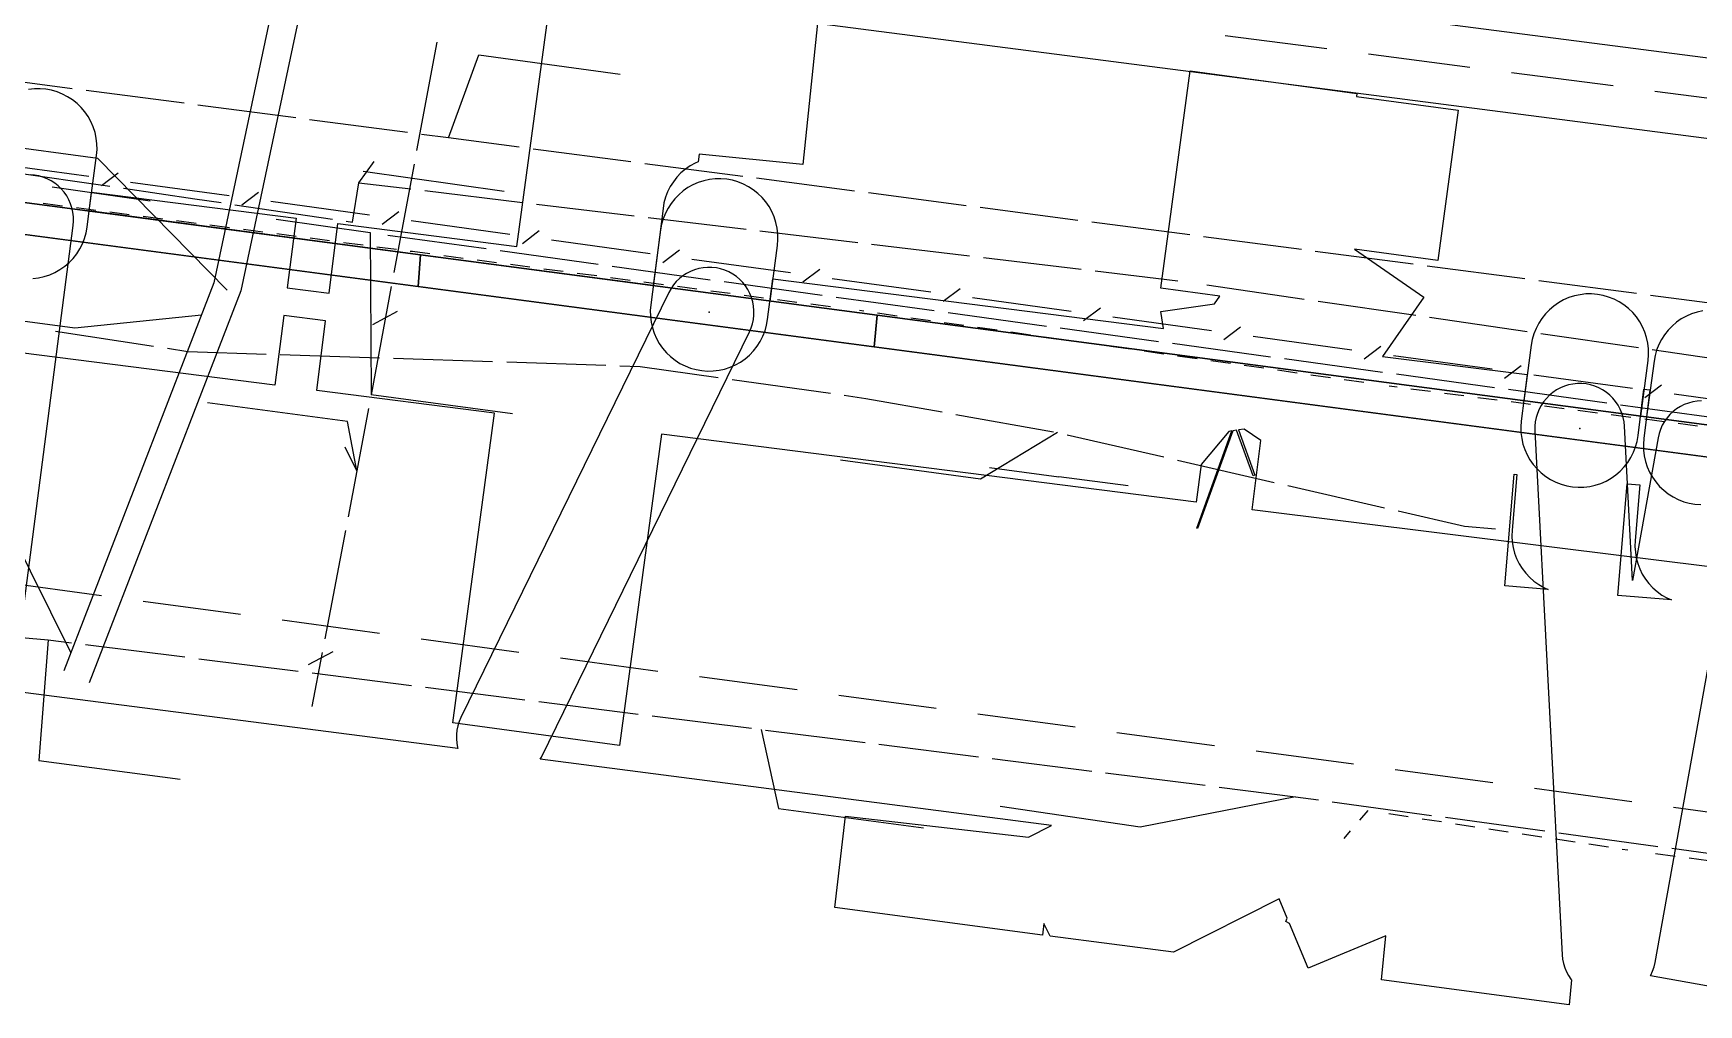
# Model space of a CAD drawing. Header units: metres. Extents: x -3782 to -2031, y 18790 to 19846.
# Drawn here: x -3434 to -3374.6, y 18911.6 to 18946.2 of the extents above; entities that cross this region are included whole.
import ezdxf

# ---------------------------------------------------------------- set-up
doc = ezdxf.new("R2010")
doc.units = ezdxf.units.M
for name, color, linetype in [('BOUNDARY', 7, 'Continuous'), ('CURB', 7, 'Continuous'), ('ELECTR_CABLE', 7, 'Continuous'), ('ELECTR_CABLE_COMM', 7, 'Continuous'), ('GRASS', 7, 'Continuous'), ('GROUND', 7, 'Continuous'), ('HEAT', 7, 'Continuous'), ('OVERHEAD_POWER_LINE', 7, 'Continuous'), ('ROAD', 7, 'Continuous'), ('SEWER', 7, 'Continuous'), ('TREE', 7, 'Continuous'), ('WATER_PIPELINE', 7, 'Continuous')]:
    doc.layers.add(name, color=color, linetype=linetype)

msp = doc.modelspace()

# ---------------------------------------------------------------- linework, layer by layer
at = {"layer": 'BOUNDARY'}
msp.add_lwpolyline([(-3282.067, 18918.894), (-3491.403, 18946.577), (-3498.417, 18947.192), (-3505.458, 18947.188), (-3512.471, 18946.565), (-3516.836, 18945.785), (-3517.957, 18945.65), (-3519.947, 18945.811), (-3549.93, 18949.758), (-3552.221, 18950.065), (-3554.135, 18950.418), (-3554.181, 18950.436), (-3560.29, 18953.261), (-3566.754, 18955.601), (-3573.395, 18957.376), (-3580.164, 18958.575), (-3582.693, 18958.912), (-3584.287, 18959.157), (-3615.528, 18964.605), (-3615.941, 18964.679), (-3635.722, 18968.342)], dxfattribs=at)
at = {"layer": 'CURB'}
for points in [[(-3433.142, 18940.065), (-3433.663, 18940.133)], [(-3432.968, 18940.042), (-3433.142, 18940.065)], [(-3431.778, 18939.887), (-3432.473, 18939.977)], [(-3430.587, 18939.731), (-3431.282, 18939.822)], [(-3429.396, 18939.576), (-3430.091, 18939.667)], [(-3428.205, 18939.421), (-3428.9, 18939.511)], [(-3427.014, 18939.266), (-3427.709, 18939.356)], [(-3425.823, 18939.11), (-3426.518, 18939.201)], [(-3424.633, 18938.955), (-3425.328, 18939.046)], [(-3423.442, 18938.8), (-3424.137, 18938.89)], [(-3422.251, 18938.644), (-3422.946, 18938.735)], [(-3421.06, 18938.489), (-3421.755, 18938.58)], [(-3420.491, 18938.415), (-3420.564, 18938.424)], [(-3419.869, 18938.333), (-3420.491, 18938.415)], [(-3418.679, 18938.176), (-3419.374, 18938.267)], [(-3417.488, 18938.019), (-3418.183, 18938.11)], [(-3416.298, 18937.862), (-3416.993, 18937.953)], [(-3415.107, 18937.705), (-3415.802, 18937.796)], [(-3413.917, 18937.547), (-3414.611, 18937.639)], [(-3412.726, 18937.39), (-3413.421, 18937.482)], [(-3411.535, 18937.233), (-3412.23, 18937.325)], [(-3410.345, 18937.076), (-3411.04, 18937.168)], [(-3409.154, 18936.919), (-3409.849, 18937.011)], [(-3407.964, 18936.762), (-3408.659, 18936.854)], [(-3406.773, 18936.605), (-3407.468, 18936.697)], [(-3405.583, 18936.448), (-3406.277, 18936.539)], [(-3404.392, 18936.289), (-3404.546, 18936.311)], [(-3403.203, 18936.12), (-3403.897, 18936.219)], [(-3402.014, 18935.95), (-3402.708, 18936.049)], [(-3400.826, 18935.781), (-3401.519, 18935.88)], [(-3399.637, 18935.611), (-3400.331, 18935.71)], [(-3398.448, 18935.442), (-3399.142, 18935.541)], [(-3397.259, 18935.272), (-3397.953, 18935.371)], [(-3396.07, 18935.103), (-3396.764, 18935.202)], [(-3394.881, 18934.933), (-3395.575, 18935.032)], [(-3393.692, 18934.764), (-3394.386, 18934.863)], [(-3392.503, 18934.594), (-3393.197, 18934.693)], [(-3391.315, 18934.425), (-3392.008, 18934.524)], [(-3390.126, 18934.255), (-3390.82, 18934.354)], [(-3388.937, 18934.086), (-3389.631, 18934.185)], [(-3387.748, 18933.916), (-3388.442, 18934.015)], [(-3386.559, 18933.747), (-3387.253, 18933.846)], [(-3385.37, 18933.581), (-3385.65, 18933.617)], [(-3384.179, 18933.427), (-3384.874, 18933.517)], [(-3382.988, 18933.273), (-3383.683, 18933.363)], [(-3381.797, 18933.119), (-3382.492, 18933.209)], [(-3380.606, 18932.966), (-3381.301, 18933.055)], [(-3379.415, 18932.812), (-3380.11, 18932.902)], [(-3378.224, 18932.658), (-3378.919, 18932.748)], [(-3377.033, 18932.504), (-3377.728, 18932.594)], [(-3375.842, 18932.35), (-3376.537, 18932.44)], [(-3374.651, 18932.197), (-3375.346, 18932.286)], [(-3386.701, 18918.146), (-3386.406, 18918.492)], [(-3385.666, 18918.379), (-3384.971, 18918.274)], [(-3384.476, 18918.199), (-3383.781, 18918.094)], [(-3387.254, 18917.499), (-3387.026, 18917.766)], [(-3383.287, 18918.019), (-3382.592, 18917.914)], [(-3382.097, 18917.839), (-3381.402, 18917.734)], [(-3380.908, 18917.659), (-3380.212, 18917.554)], [(-3379.718, 18917.479), (-3379.023, 18917.373)], [(-3378.529, 18917.299), (-3377.833, 18917.193)], [(-3377.339, 18917.118), (-3377.138, 18917.088)], [(-3376.147, 18916.959), (-3375.449, 18916.868)], [(-3374.953, 18916.804), (-3374.256, 18916.713)]]:
    msp.add_lwpolyline(points, dxfattribs=at)
at = {"layer": 'ELECTR_CABLE'}
for points in [[(-3419.621, 18945.88), (-3420.34, 18942.02)], [(-3419.199, 18942.468), (-3418.12, 18945.429)], [(-3418.12, 18945.429), (-3413.085, 18944.748)], [(-3432.621, 18944.224), (-3436.111, 18944.681)], [(-3428.635, 18943.703), (-3432.125, 18944.159)], [(-3424.65, 18943.181), (-3428.14, 18943.638)], [(-3420.664, 18942.659), (-3424.154, 18943.116)], [(-3419.199, 18942.468), (-3420.169, 18942.595)], [(-3416.679, 18942.138), (-3419.199, 18942.468)], [(-3412.693, 18941.616), (-3416.183, 18942.073)], [(-3434.762, 18941.254), (-3431.285, 18940.745)], [(-3422.399, 18940.871), (-3421.851, 18941.628)], [(-3422.246, 18941.282), (-3417.215, 18940.572)], [(-3420.432, 18941.528), (-3421.152, 18937.668)], [(-3408.708, 18941.095), (-3412.198, 18941.551)], [(-3433.34, 18940.728), (-3429.842, 18940.224)], [(-3430.791, 18940.673), (-3428.251, 18940.301)], [(-3422.627, 18939.465), (-3422.399, 18940.871)], [(-3422.399, 18940.871), (-3420.547, 18940.649)], [(-3404.723, 18940.573), (-3408.212, 18941.03)], [(-3428.251, 18940.301), (-3427.314, 18940.162)], [(-3426.819, 18940.088), (-3423.344, 18939.572)], [(-3420.051, 18940.59), (-3416.562, 18940.172)], [(-3416.065, 18940.113), (-3412.576, 18939.695)], [(-3400.737, 18940.052), (-3404.227, 18940.508)], [(-3425.354, 18939.578), (-3421.993, 18939.094)], [(-3422.849, 18939.498), (-3422.627, 18939.465)], [(-3412.08, 18939.636), (-3408.591, 18939.218)], [(-3396.752, 18939.53), (-3400.241, 18939.987)], [(-3392.766, 18939.009), (-3396.256, 18939.465)], [(-3421.993, 18939.094), (-3421.957, 18933.327)], [(-3421.36, 18939.006), (-3417.859, 18938.522)], [(-3408.094, 18939.159), (-3404.605, 18938.741)], [(-3388.781, 18938.487), (-3392.27, 18938.944)], [(-3417.364, 18938.453), (-3413.863, 18937.968)], [(-3404.109, 18938.682), (-3400.62, 18938.265)], [(-3384.795, 18937.965), (-3388.285, 18938.422)], [(-3413.368, 18937.9), (-3409.867, 18937.415)], [(-3400.123, 18938.205), (-3396.634, 18937.788)], [(-3396.138, 18937.728), (-3393.187, 18937.375)], [(-3380.81, 18937.444), (-3384.299, 18937.901)], [(-3421.243, 18937.176), (-3421.963, 18933.316)], [(-3409.372, 18937.346), (-3405.871, 18936.862)], [(-3392.156, 18937.226), (-3388.678, 18936.722)], [(-3376.824, 18936.922), (-3380.314, 18937.379)], [(-3405.376, 18936.793), (-3403.966, 18936.598)], [(-3403.966, 18936.598), (-3401.875, 18936.312)], [(-3388.183, 18936.65), (-3384.705, 18936.146)], [(-3372.839, 18936.401), (-3376.328, 18936.857)], [(-3421.029, 18936.284), (-3421.91, 18935.809)], [(-3401.379, 18936.244), (-3397.878, 18935.764)], [(-3384.211, 18936.075), (-3380.733, 18935.571)], [(-3433.22, 18935.583), (-3429.722, 18935.045)], [(-3397.382, 18935.696), (-3393.881, 18935.217)], [(-3380.238, 18935.499), (-3376.76, 18934.996)], [(-3429.228, 18934.969), (-3428.502, 18934.857)], [(-3428.502, 18934.857), (-3425.7, 18934.765)], [(-3425.2, 18934.748), (-3421.663, 18934.632)], [(-3393.385, 18935.149), (-3389.884, 18934.669)], [(-3376.266, 18934.924), (-3372.788, 18934.42)], [(-3421.163, 18934.615), (-3417.627, 18934.498)], [(-3417.127, 18934.482), (-3413.59, 18934.365)], [(-3413.09, 18934.349), (-3412.366, 18934.325)], [(-3412.366, 18934.325), (-3409.58, 18933.931)], [(-3389.388, 18934.601), (-3385.887, 18934.122)], [(-3409.085, 18933.861), (-3405.581, 18933.365)], [(-3385.392, 18934.054), (-3381.89, 18933.574)], [(-3381.395, 18933.507), (-3377.893, 18933.027)], [(-3422.809, 18932.365), (-3427.797, 18933.024)], [(-3421.957, 18933.327), (-3416.922, 18932.645)], [(-3405.086, 18933.294), (-3404.313, 18933.185)], [(-3404.313, 18933.185), (-3401.598, 18932.702)], [(-3377.398, 18932.959), (-3373.896, 18932.48)], [(-3422.469, 18930.603), (-3422.809, 18932.365)], [(-3422.055, 18932.824), (-3422.469, 18930.603)], [(-3401.105, 18932.614), (-3397.621, 18931.995)], [(-3397.476, 18931.969), (-3400.224, 18930.309)], [(-3397.133, 18931.89), (-3393.684, 18931.095)], [(-3422.469, 18930.603), (-3422.885, 18931.439)], [(-3422.469, 18930.603), (-3422.782, 18928.965)], [(-3400.224, 18930.309), (-3405.218, 18930.985)], [(-3393.197, 18930.983), (-3389.749, 18930.188)], [(-3389.262, 18930.076), (-3385.813, 18929.281)], [(-3385.326, 18929.169), (-3382.965, 18928.625)], [(-3422.876, 18928.474), (-3423.613, 18924.617)], [(-3382.965, 18928.625), (-3381.853, 18928.531)], [(-3435.058, 18926.634), (-3431.582, 18926.162)], [(-3430.096, 18925.96), (-3426.621, 18925.487)], [(-3425.134, 18925.285), (-3421.659, 18924.813)], [(-3436.205, 18924.814), (-3433.477, 18924.577)], [(-3420.173, 18924.611), (-3416.697, 18924.138)], [(-3433.477, 18924.577), (-3433.816, 18920.275)], [(-3433.477, 18924.577), (-3432.647, 18924.473)], [(-3432.151, 18924.411), (-3428.604, 18923.965)], [(-3423.322, 18924.151), (-3424.205, 18923.68)], [(-3423.707, 18924.126), (-3424.076, 18922.197)], [(-3428.108, 18923.902), (-3424.561, 18923.456)], [(-3415.211, 18923.936), (-3411.735, 18923.464)], [(-3424.065, 18923.394), (-3420.518, 18922.948)], [(-3420.022, 18922.886), (-3416.475, 18922.44)], [(-3410.249, 18923.264), (-3406.772, 18922.8)], [(-3415.979, 18922.377), (-3412.432, 18921.931)], [(-3405.285, 18922.602), (-3401.809, 18922.138)], [(-3411.936, 18921.869), (-3408.389, 18921.423)], [(-3400.322, 18921.939), (-3396.845, 18921.475)], [(-3408.052, 18921.381), (-3407.434, 18918.557)], [(-3407.893, 18921.361), (-3404.346, 18920.915)], [(-3395.359, 18921.277), (-3391.882, 18920.813)], [(-3403.85, 18920.852), (-3400.303, 18920.406)], [(-3390.395, 18920.615), (-3386.919, 18920.151)], [(-3433.816, 18920.275), (-3428.778, 18919.61)], [(-3399.807, 18920.344), (-3396.26, 18919.898)], [(-3395.763, 18919.836), (-3392.217, 18919.39)], [(-3385.432, 18919.952), (-3381.955, 18919.488)], [(-3391.72, 18919.327), (-3388.99, 18918.984)], [(-3380.469, 18919.289), (-3376.993, 18918.816)], [(-3388.99, 18918.984), (-3394.527, 18917.902)], [(-3388.99, 18918.984), (-3388.175, 18918.872)], [(-3387.679, 18918.804), (-3384.138, 18918.319)], [(-3407.434, 18918.557), (-3402.263, 18917.874)], [(-3394.527, 18917.902), (-3399.52, 18918.629)], [(-3383.642, 18918.251), (-3380.1, 18917.765)], [(-3375.507, 18918.613), (-3372.032, 18918.139)], [(-3379.605, 18917.697), (-3376.063, 18917.211)], [(-3375.568, 18917.143), (-3372.026, 18916.657)]]:
    msp.add_lwpolyline(points, dxfattribs=at)
for points in [[(-3381.523, 18926.497), (-3381.187, 18930.482), (-3381.101, 18930.475), (-3381.269, 18928.482), (-3381.276, 18928.276), (-3381.263, 18928.07), (-3381.23, 18927.867), (-3381.177, 18927.667), (-3381.105, 18927.474), (-3381.015, 18927.289), (-3380.906, 18927.114), (-3380.781, 18926.95), (-3380.64, 18926.8), (-3380.486, 18926.663), (-3380.319, 18926.543), (-3380.14, 18926.44), (-3379.98, 18926.366)], [(-3377.163, 18930.143), (-3376.709, 18930.105), (-3376.877, 18928.112), (-3376.884, 18927.906), (-3376.871, 18927.7), (-3376.838, 18927.497), (-3376.785, 18927.297), (-3376.713, 18927.104), (-3376.622, 18926.919), (-3376.514, 18926.744), (-3376.389, 18926.58), (-3376.248, 18926.43), (-3376.094, 18926.293), (-3375.926, 18926.173), (-3375.748, 18926.07), (-3375.586, 18925.996), (-3377.498, 18926.157)]]:
    msp.add_lwpolyline(points, close=True, dxfattribs=at)
at = {"layer": 'ELECTR_CABLE_COMM'}
for points in [[(-3435.545, 18941.582), (-3432.026, 18941.1)], [(-3431.582, 18940.771), (-3430.984, 18941.224)], [(-3430.54, 18940.896), (-3427.022, 18940.413)], [(-3426.577, 18940.084), (-3425.98, 18940.537)], [(-3425.535, 18940.209), (-3422.017, 18939.726)], [(-3421.573, 18939.398), (-3420.975, 18939.851)], [(-3420.531, 18939.522), (-3417.012, 18939.039)], [(-3416.568, 18938.711), (-3415.971, 18939.164)], [(-3415.526, 18938.835), (-3412.008, 18938.353)], [(-3411.563, 18938.024), (-3410.966, 18938.477)], [(-3410.522, 18938.149), (-3407.003, 18937.666)], [(-3406.559, 18937.337), (-3405.962, 18937.79)], [(-3405.517, 18937.462), (-3401.999, 18936.979)], [(-3401.554, 18936.651), (-3400.957, 18937.104)], [(-3400.513, 18936.775), (-3396.994, 18936.292)], [(-3396.55, 18935.964), (-3395.953, 18936.417)], [(-3395.508, 18936.088), (-3391.99, 18935.606)], [(-3391.545, 18935.277), (-3390.948, 18935.73)], [(-3390.504, 18935.402), (-3386.985, 18934.919)], [(-3386.541, 18934.59), (-3385.944, 18935.043)], [(-3385.499, 18934.715), (-3381.981, 18934.232)], [(-3381.536, 18933.904), (-3380.939, 18934.357)], [(-3380.494, 18934.028), (-3376.976, 18933.545)], [(-3376.532, 18933.217), (-3375.934, 18933.67)], [(-3375.49, 18933.342), (-3371.971, 18932.859)]]:
    msp.add_lwpolyline(points, dxfattribs=at)
at = {"layer": 'GRASS'}
for points in [[(-3496.164, 18948.341), (-3496.382, 18947.235), (-3420.284, 18937.172), (-3420.198, 18938.302)], [(-3403.909, 18936.15), (-3420.198, 18938.302), (-3420.284, 18937.172), (-3404.023, 18935.022)], [(-3403.909, 18936.15), (-3404.023, 18935.022), (-3342.339, 18926.864), (-3342.224, 18927.998)]]:
    msp.add_lwpolyline(points, close=True, dxfattribs=at)
at = {"layer": 'GROUND'}
msp.add_lwpolyline([(-3282.067, 18918.894), (-3491.403, 18946.577), (-3498.417, 18947.192), (-3505.458, 18947.188), (-3512.471, 18946.565), (-3516.836, 18945.785), (-3517.957, 18945.65), (-3519.751, 18945.795), (-3519.021, 18951.356), (-3524.605, 18952.099), (-3496.164, 18948.341), (-3420.198, 18938.302), (-3403.909, 18936.15), (-3342.224, 18927.998), (-3266.39, 18917.977)], dxfattribs=at)
at = {"layer": 'HEAT'}
for points in [[(-3423.419, 18956.886), (-3427.566, 18937.308)], [(-3422.424, 18956.754), (-3426.604, 18937.022)], [(-3427.565, 18952.222), (-3323.115, 18938.718)], [(-3430.791, 18949.766), (-3323.481, 18935.891)], [(-3391.496, 18946.122), (-3387.877, 18945.654)], [(-3386.389, 18945.462), (-3382.77, 18944.994)], [(-3381.283, 18944.801), (-3377.663, 18944.333)], [(-3376.176, 18944.141), (-3372.557, 18943.673)], [(-3431.706, 18941.741), (-3439.116, 18942.729)], [(-3427.102, 18937.042), (-3431.706, 18941.741)], [(-3427.566, 18937.308), (-3432.927, 18923.465)], [(-3432.524, 18935.681), (-3438.767, 18936.513)], [(-3426.604, 18937.022), (-3432.019, 18923.04)], [(-3428.012, 18936.156), (-3432.524, 18935.681)], [(-3432.669, 18924.129), (-3434.83, 18928.467)]]:
    msp.add_lwpolyline(points, dxfattribs=at)
at = {"layer": 'OVERHEAD_POWER_LINE'}
for points in [[(-3399.912, 18930.722), (-3397.434, 18930.389)], [(-3394.955, 18930.066), (-3397.434, 18930.389)]]:
    msp.add_lwpolyline(points, dxfattribs=at)
at = {"layer": 'ROAD'}
msp.add_lwpolyline([(-3374.464, 18936.303), (-3374.666, 18936.26), (-3374.862, 18936.197), (-3375.051, 18936.115), (-3375.231, 18936.015), (-3375.401, 18935.898), (-3375.558, 18935.764), (-3375.701, 18935.616), (-3375.83, 18935.455), (-3375.941, 18935.282), (-3376.036, 18935.099), (-3376.112, 18934.907), (-3376.168, 18934.709), (-3376.205, 18934.506), (-3376.467, 18932.523), (-3376.68, 18932.551), (-3376.418, 18934.534), (-3376.401, 18934.739), (-3376.404, 18934.946), (-3376.428, 18935.15), (-3376.471, 18935.352), (-3376.534, 18935.548), (-3376.616, 18935.737), (-3376.716, 18935.917), (-3376.833, 18936.087), (-3376.966, 18936.244), (-3377.114, 18936.387), (-3377.276, 18936.516), (-3377.449, 18936.627), (-3377.632, 18936.722), (-3377.824, 18936.797), (-3378.022, 18936.854), (-3378.225, 18936.891), (-3378.43, 18936.908), (-3378.636, 18936.905), (-3378.841, 18936.881), (-3379.042, 18936.838), (-3379.238, 18936.775), (-3379.428, 18936.693), (-3379.608, 18936.593), (-3379.777, 18936.476), (-3379.934, 18936.343), (-3380.078, 18936.195), (-3380.206, 18936.033), (-3380.318, 18935.86), (-3380.412, 18935.677), (-3380.488, 18935.485), (-3380.545, 18935.287), (-3380.582, 18935.084), (-3380.844, 18933.102), (-3403.909, 18936.15), (-3407.734, 18936.655), (-3407.472, 18938.638), (-3407.455, 18938.843), (-3407.458, 18939.049), (-3407.482, 18939.254), (-3407.525, 18939.456), (-3407.588, 18939.652), (-3407.67, 18939.841), (-3407.77, 18940.021), (-3407.887, 18940.191), (-3408.02, 18940.348), (-3408.168, 18940.491), (-3408.33, 18940.619), (-3408.503, 18940.731), (-3408.686, 18940.825), (-3408.878, 18940.901), (-3409.076, 18940.958), (-3409.279, 18940.995), (-3409.484, 18941.012), (-3409.69, 18941.009), (-3409.895, 18940.985), (-3410.096, 18940.942), (-3410.293, 18940.879), (-3410.482, 18940.797), (-3410.662, 18940.697), (-3410.831, 18940.58), (-3410.989, 18940.446), (-3411.132, 18940.298), (-3411.26, 18940.137), (-3411.372, 18939.964), (-3411.466, 18939.781), (-3411.542, 18939.589), (-3411.599, 18939.391), (-3411.636, 18939.188), (-3411.898, 18937.205), (-3420.198, 18938.302), (-3432.017, 18939.864), (-3431.755, 18941.846), (-3431.738, 18942.052), (-3431.741, 18942.258), (-3431.764, 18942.463), (-3431.808, 18942.664), (-3431.871, 18942.86), (-3431.953, 18943.049), (-3432.053, 18943.23), (-3432.17, 18943.399), (-3432.303, 18943.556), (-3432.451, 18943.7), (-3432.612, 18943.828), (-3432.786, 18943.94), (-3432.969, 18944.034), (-3433.16, 18944.11), (-3433.359, 18944.166), (-3433.561, 18944.203), (-3433.767, 18944.22), (-3433.973, 18944.217), (-3434.177, 18944.194)], dxfattribs=at)
at = {"layer": 'SEWER'}
for points in [[(-3374.515, 18933.095), (-3374.671, 18933.084), (-3374.826, 18933.058), (-3374.978, 18933.017), (-3375.125, 18932.961), (-3375.265, 18932.892), (-3375.399, 18932.808), (-3375.523, 18932.712), (-3375.637, 18932.605), (-3375.74, 18932.487), (-3375.832, 18932.359), (-3375.91, 18932.223), (-3375.974, 18932.079), (-3376.024, 18931.931), (-3376.06, 18931.778), (-3376.972, 18926.695), (-3377.258, 18932.197), (-3377.274, 18932.353), (-3377.305, 18932.507), (-3377.351, 18932.657), (-3377.411, 18932.802), (-3377.486, 18932.94), (-3377.573, 18933.071), (-3377.673, 18933.192), (-3377.785, 18933.302), (-3377.906, 18933.402), (-3378.037, 18933.488), (-3378.176, 18933.562), (-3378.321, 18933.622), (-3378.471, 18933.667), (-3378.626, 18933.697), (-3378.782, 18933.712), (-3378.939, 18933.712), (-3379.095, 18933.696), (-3379.249, 18933.665), (-3379.399, 18933.619), (-3379.544, 18933.558), (-3379.682, 18933.484), (-3379.813, 18933.396), (-3379.934, 18933.296), (-3380.044, 18933.185), (-3380.144, 18933.063), (-3380.231, 18932.932), (-3380.304, 18932.794), (-3380.364, 18932.649), (-3380.409, 18932.498), (-3380.439, 18932.344), (-3380.454, 18932.188), (-3380.454, 18932.031), (-3379.483, 18913.348), (-3379.467, 18913.192), (-3379.436, 18913.038), (-3379.39, 18912.888), (-3379.33, 18912.743), (-3379.255, 18912.605), (-3379.168, 18912.475), (-3379.147, 18912.45), (-3379.232, 18911.569), (-3385.92, 18912.454), (-3385.769, 18914.023), (-3388.537, 18912.865), (-3389.207, 18914.467), (-3389.341, 18914.531), (-3389.284, 18914.651), (-3389.576, 18915.348), (-3393.346, 18913.436), (-3397.741, 18914.017), (-3397.964, 18914.457), (-3398.011, 18914.052), (-3405.424, 18915.033), (-3405.048, 18918.294), (-3398.517, 18917.541), (-3397.69, 18917.96), (-3415.927, 18920.317), (-3415.883, 18920.398), (-3408.468, 18935.553), (-3408.406, 18935.697), (-3408.358, 18935.846), (-3408.325, 18936), (-3408.308, 18936.156), (-3408.306, 18936.313), (-3408.319, 18936.47), (-3408.348, 18936.624), (-3408.391, 18936.775), (-3408.45, 18936.921), (-3408.522, 18937.06), (-3408.607, 18937.192), (-3408.705, 18937.314), (-3408.815, 18937.427), (-3408.935, 18937.528), (-3409.064, 18937.617), (-3409.202, 18937.693), (-3409.346, 18937.755), (-3409.496, 18937.803), (-3409.649, 18937.835), (-3409.805, 18937.853), (-3409.962, 18937.855), (-3410.119, 18937.841), (-3410.273, 18937.813), (-3410.424, 18937.769), (-3410.57, 18937.711), (-3410.709, 18937.639), (-3410.841, 18937.553), (-3410.964, 18937.455), (-3411.076, 18937.346), (-3411.177, 18937.226), (-3411.266, 18937.096), (-3411.342, 18936.959), (-3418.757, 18921.805), (-3418.819, 18921.66), (-3418.867, 18921.511), (-3418.899, 18921.357), (-3418.917, 18921.201), (-3418.919, 18921.044), (-3418.906, 18920.888), (-3418.877, 18920.733), (-3418.867, 18920.698), (-3434.735, 18922.749), (-3432.589, 18939.348), (-3432.577, 18939.504), (-3432.58, 18939.661), (-3432.598, 18939.817), (-3432.631, 18939.971), (-3432.68, 18940.12), (-3432.743, 18940.264), (-3432.819, 18940.401), (-3432.909, 18940.53), (-3433.011, 18940.649), (-3433.124, 18940.758), (-3433.247, 18940.856), (-3433.379, 18940.94), (-3433.519, 18941.012), (-3433.665, 18941.069), (-3433.816, 18941.112), (-3433.971, 18941.14), (-3434.127, 18941.152)], [(-3370.803, 18911.606), (-3376.333, 18912.598), (-3376.317, 18912.625), (-3376.253, 18912.768), (-3376.203, 18912.917), (-3376.167, 18913.07), (-3372.91, 18931.212)]]:
    msp.add_lwpolyline(points, dxfattribs=at)
at = {"layer": 'TREE'}
for p in [(-3409.904, 18936.256), (-3378.855, 18932.114)]:
    msp.add_point(p, dxfattribs=at)
at = {"layer": 'WATER_PIPELINE'}
for points in [[(-3434.029, 18937.458), (-3433.824, 18937.482), (-3433.623, 18937.527), (-3433.427, 18937.591), (-3433.238, 18937.674), (-3433.059, 18937.775), (-3432.89, 18937.893), (-3432.733, 18938.027), (-3432.591, 18938.175), (-3432.463, 18938.337), (-3432.352, 18938.511), (-3432.259, 18938.695), (-3432.184, 18938.887), (-3432.129, 18939.085), (-3432.093, 18939.288), (-3431.935, 18940.532), (-3424.636, 18939.605), (-3424.951, 18937.122), (-3423.463, 18936.933), (-3423.148, 18939.416), (-3416.759, 18938.604), (-3415.788, 18945.791), (-3414.925, 18952.18)], [(-3405.951, 18947.487), (-3406.559, 18941.518), (-3410.26, 18941.895), (-3410.297, 18941.621), (-3410.406, 18941.573), (-3410.585, 18941.472), (-3410.754, 18941.354), (-3410.911, 18941.22), (-3411.053, 18941.071), (-3411.181, 18940.909), (-3411.292, 18940.736), (-3411.385, 18940.552), (-3411.46, 18940.36), (-3411.516, 18940.161), (-3411.551, 18939.958), (-3411.988, 18936.52), (-3412.004, 18936.315), (-3412, 18936.109), (-3411.975, 18935.904), (-3411.931, 18935.703), (-3411.867, 18935.507), (-3411.784, 18935.318), (-3411.683, 18935.139), (-3411.565, 18934.97), (-3411.431, 18934.813), (-3411.282, 18934.671), (-3411.12, 18934.543), (-3410.947, 18934.432), (-3410.763, 18934.339), (-3410.571, 18934.264), (-3410.372, 18934.209), (-3410.169, 18934.173), (-3409.964, 18934.157), (-3409.758, 18934.161), (-3409.553, 18934.185), (-3409.352, 18934.23), (-3409.156, 18934.294), (-3408.967, 18934.377), (-3408.788, 18934.478), (-3408.619, 18934.596), (-3408.462, 18934.73), (-3408.32, 18934.878), (-3408.192, 18935.04), (-3408.081, 18935.214), (-3407.988, 18935.398), (-3407.913, 18935.59), (-3407.858, 18935.788), (-3407.822, 18935.991), (-3407.637, 18937.445), (-3393.705, 18935.676), (-3393.792, 18936.282), (-3391.876, 18936.558), (-3391.69, 18936.828), (-3393.796, 18937.113), (-3392.748, 18944.857), (-3386.802, 18944.053), (-3386.816, 18943.949), (-3383.188, 18943.458), (-3383.913, 18938.099), (-3386.886, 18938.501), (-3384.418, 18936.795), (-3385.886, 18934.672), (-3380.734, 18934.031), (-3380.94, 18932.373), (-3380.955, 18932.168), (-3380.95, 18931.962), (-3380.925, 18931.757), (-3380.88, 18931.556), (-3380.816, 18931.36), (-3380.733, 18931.172), (-3380.631, 18930.992), (-3380.513, 18930.824), (-3380.378, 18930.667), (-3380.229, 18930.525), (-3380.067, 18930.398), (-3379.893, 18930.288), (-3379.709, 18930.195), (-3379.517, 18930.12), (-3379.318, 18930.065), (-3379.115, 18930.03), (-3378.91, 18930.014), (-3378.704, 18930.019), (-3378.499, 18930.044), (-3378.298, 18930.089), (-3378.102, 18930.154), (-3377.914, 18930.237), (-3377.734, 18930.338), (-3377.566, 18930.457), (-3377.409, 18930.591), (-3377.267, 18930.74), (-3377.14, 18930.903), (-3377.03, 18931.077), (-3376.937, 18931.261), (-3376.863, 18931.453), (-3376.807, 18931.652), (-3376.772, 18931.855), (-3376.566, 18933.512), (-3376.353, 18933.486), (-3376.569, 18931.754), (-3376.584, 18931.549), (-3376.579, 18931.343), (-3376.554, 18931.138), (-3376.509, 18930.937), (-3376.445, 18930.741), (-3376.362, 18930.553), (-3376.26, 18930.373), (-3376.142, 18930.205), (-3376.007, 18930.048), (-3375.858, 18929.906), (-3375.696, 18929.779), (-3375.522, 18929.669), (-3375.338, 18929.576), (-3375.146, 18929.501), (-3374.947, 18929.446), (-3374.744, 18929.411), (-3374.539, 18929.395)], [(-3353.122, 18924.55), (-3390.54, 18929.205), (-3390.232, 18931.677), (-3390.826, 18932.087), (-3391.027, 18932.058), (-3390.438, 18930.452), (-3390.503, 18930.428), (-3391.098, 18932.048), (-3391.227, 18932.029), (-3392.484, 18928.544), (-3392.511, 18928.554), (-3391.26, 18932.025), (-3391.373, 18932.008), (-3392.357, 18930.828), (-3392.529, 18929.478), (-3411.61, 18931.902), (-3413.107, 18920.813), (-3419.053, 18921.616), (-3417.562, 18932.658), (-3423.904, 18933.464), (-3423.589, 18935.944), (-3425.077, 18936.133), (-3425.392, 18933.653), (-3451.189, 18936.93)]]:
    msp.add_lwpolyline(points, dxfattribs=at)

doc.saveas('drawing.dxf')
